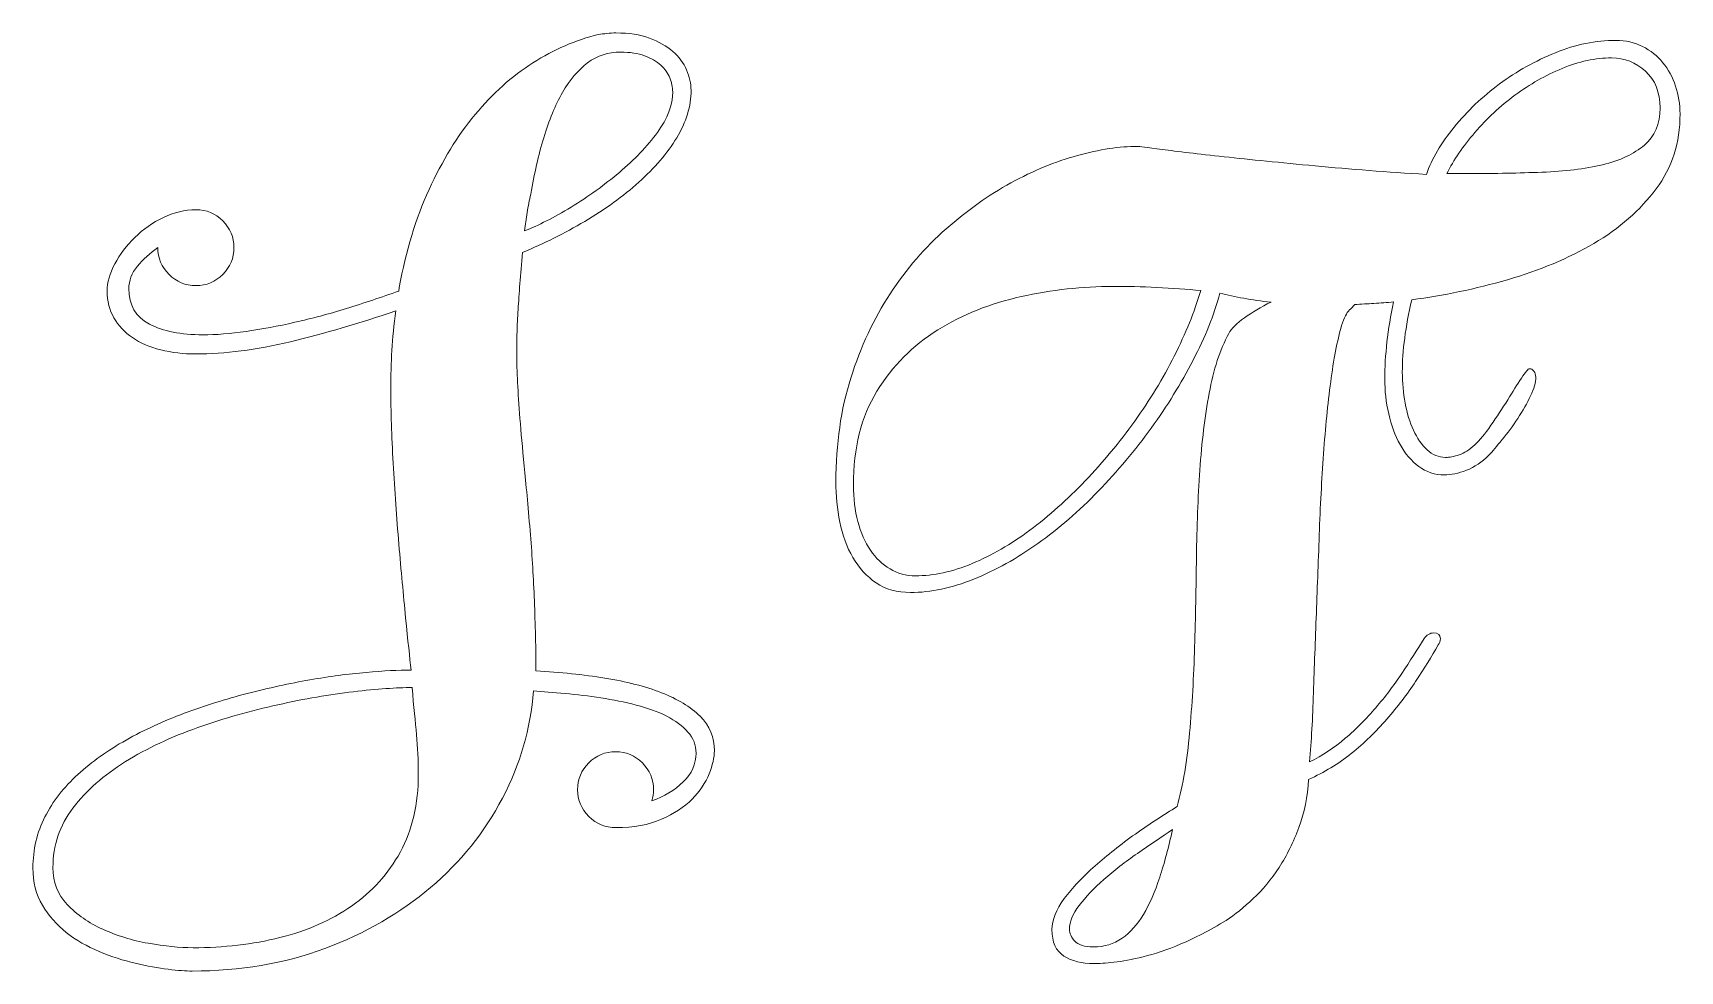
# Model space of a CAD drawing. Header units: millimetres. Extents: x -989 to 989, y -553 to 553.
# Drawn here: x 890.1 to 948.9, y 86.1 to 119.6 of the extents above; entities that cross this region are included whole.
import ezdxf

# ---------------------------------------------------------------- set-up
doc = ezdxf.new("R2010")
doc.units = ezdxf.units.MM
doc.header["$MEASUREMENT"] = 0
doc.layers.add('Camada 1', color=7, linetype='Continuous')

msp = doc.modelspace()

# ---------------------------------------------------------------- linework, layer by layer
at = {"layer": 'Camada 1', "color": 250, "lineweight": 9}
for points, knots in [([(894.5967, 111.9107), (894.3141, 111.7124), (894.0712, 111.4893), (893.8679, 111.2463), (893.8679, 111.2463), (893.6646, 110.9984), (893.5655, 110.7307), (893.5655, 110.4481), (893.5655, 110.4481), (893.5655, 109.8581), (893.8084, 109.4367), (894.2992, 109.1838), (894.2992, 109.1838), (894.7901, 108.9309), (895.4247, 108.802), (896.2031, 108.802), (896.2031, 108.802), (896.6741, 108.802), (897.1898, 108.8417), (897.7451, 108.921), (897.7451, 108.921), (898.3053, 109.0053), (898.8854, 109.1094), (899.4853, 109.2483), (899.4853, 109.2483), (900.0852, 109.3821), (900.7, 109.5457), (901.3247, 109.7391), (901.3247, 109.7391), (901.9494, 109.9325), (902.5741, 110.1407), (903.1889, 110.3638), (903.1889, 110.3638), (903.1889, 110.3638), (903.2088, 110.4927), (903.2088, 110.4927), (903.2088, 110.4927), (903.4468, 111.7917), (903.7988, 112.9568), (904.2698, 113.9831), (904.2698, 113.9831), (904.7408, 115.0095), (905.2862, 115.9019), (905.9109, 116.6555), (905.9109, 116.6555), (906.5405, 117.4091), (907.2247, 118.0289), (907.9734, 118.5048), (907.9734, 118.5048), (908.727, 118.9808), (909.5005, 119.318), (910.3086, 119.5163), (910.3086, 119.5163), (910.4078, 119.5262), (910.5069, 119.5411), (910.616, 119.551), (910.616, 119.551), (910.7201, 119.5659), (910.8292, 119.5708), (910.9383, 119.5708), (910.9383, 119.5708), (911.3994, 119.5708), (911.796, 119.5113), (912.1282, 119.3874), (912.1282, 119.3874), (912.4654, 119.2634), (912.743, 119.1048), (912.9661, 118.9114), (912.9661, 118.9114), (913.1892, 118.718), (913.3528, 118.4999), (913.457, 118.252), (913.457, 118.252), (913.5611, 118.0041), (913.6156, 117.7611), (913.6156, 117.5281), (913.6156, 117.5281), (913.6156, 116.9579), (913.447, 116.3927), (913.1049, 115.8325), (913.1049, 115.8325), (912.7678, 115.2772), (912.3117, 114.7467), (911.7514, 114.2459), (911.7514, 114.2459), (911.1911, 113.7402), (910.5466, 113.2791), (909.8227, 112.8478), (909.8227, 112.8478), (909.0989, 112.4214), (908.3601, 112.0545), (907.6065, 111.7421), (907.6065, 111.7421), (907.5669, 111.3356), (907.5371, 110.9637), (907.5123, 110.6266), (907.5123, 110.6266), (907.4875, 110.2944), (907.4627, 109.982), (907.4479, 109.6994), (907.4479, 109.6994), (907.428, 109.4119), (907.4132, 109.1491), (907.4082, 108.9012), (907.4082, 108.9012), (907.4032, 108.6533), (907.3983, 108.4104), (907.3983, 108.1724), (907.3983, 108.1724), (907.3983, 107.8253), (907.4082, 107.4683), (907.428, 107.0965), (907.428, 107.0965), (907.4479, 106.7246), (907.4726, 106.2982), (907.5123, 105.8124), (907.5123, 105.8124), (907.552, 105.3314), (907.6016, 104.7662), (907.666, 104.1217), (907.666, 104.1217), (907.7305, 103.4771), (907.7999, 102.7087), (907.8742, 101.8162), (907.8742, 101.8162), (907.909, 101.4196), (907.9387, 101.0279), (907.9585, 100.6461), (907.9585, 100.6461), (907.9833, 100.2594), (908.0032, 99.8677), (908.023, 99.4612), (908.023, 99.4612), (908.0379, 99.0596), (908.0527, 98.6431), (908.0627, 98.2068), (908.0627, 98.2068), (908.0775, 97.7754), (908.0825, 97.3094), (908.0825, 96.8136), (908.0825, 96.8136), (908.9501, 96.764), (909.7682, 96.6797), (910.5417, 96.5558), (910.5417, 96.5558), (911.3101, 96.4318), (911.9844, 96.2583), (912.5596, 96.0352), (912.5596, 96.0352), (913.1347, 95.8121), (913.5958, 95.5344), (913.9379, 95.1923), (913.9379, 95.1923), (914.28, 94.8552), (914.4486, 94.4437), (914.4486, 93.9627), (914.4486, 93.9627), (914.4486, 93.7248), (914.3841, 93.4521), (914.2602, 93.1397), (914.2602, 93.1397), (914.1362, 92.8224), (913.9329, 92.5249), (913.6553, 92.2374), (913.6553, 92.2374), (913.3727, 91.9548), (913.0107, 91.7168), (912.5596, 91.5184), (912.5596, 91.5184), (912.1133, 91.3201), (911.568, 91.221), (910.9333, 91.221), (910.9333, 91.221), (910.5615, 91.221), (910.2392, 91.3548), (909.9715, 91.6176), (909.9715, 91.6176), (909.7037, 91.8853), (909.5699, 92.2027), (909.5699, 92.5745), (909.5699, 92.5745), (909.5699, 92.9464), (909.7037, 93.2637), (909.9665, 93.5314), (909.9665, 93.5314), (910.2343, 93.7942), (910.5516, 93.928), (910.9234, 93.928), (910.9234, 93.928), (911.2953, 93.928), (911.6126, 93.7942), (911.8803, 93.5314), (911.8803, 93.5314), (912.1431, 93.2637), (912.277, 92.9464), (912.277, 92.5745), (912.277, 92.5745), (912.277, 92.4406), (912.2571, 92.3068), (912.2224, 92.1828), (912.2224, 92.1828), (912.6587, 92.3316), (913.0306, 92.5547), (913.333, 92.8522), (913.333, 92.8522), (913.6404, 93.1447), (913.7941, 93.4917), (913.7941, 93.8834), (913.7941, 93.8834), (913.7941, 94.166), (913.6999, 94.4189), (913.5065, 94.6321), (913.5065, 94.6321), (913.3132, 94.8453), (913.0603, 95.0337), (912.748, 95.1973), (912.748, 95.1973), (912.4306, 95.3559), (912.0687, 95.4848), (911.6622, 95.5939), (911.6622, 95.5939), (911.2556, 95.698), (910.8342, 95.7823), (910.4028, 95.8517), (910.4028, 95.8517), (909.9715, 95.9162), (909.5451, 95.9707), (909.1237, 96.0054), (909.1237, 96.0054), (908.7022, 96.0451), (908.3254, 96.0749), (907.9932, 96.0996), (907.9932, 96.0996), (907.8941, 94.761), (907.5272, 93.4868), (906.8876, 92.2721), (906.8876, 92.2721), (906.248, 91.0574), (905.3952, 89.9963), (904.3243, 89.0841), (904.3243, 89.0841), (903.2583, 88.1768), (902.004, 87.4529), (900.5562, 86.9125), (900.5562, 86.9125), (899.1135, 86.372), (897.5319, 86.1043), (895.8213, 86.1043), (895.8213, 86.1043), (895.6082, 86.1043), (895.3255, 86.1241), (894.9636, 86.1688), (894.9636, 86.1688), (894.6066, 86.2134), (894.215, 86.2828), (893.7935, 86.382), (893.7935, 86.382), (893.3721, 86.4811), (892.9408, 86.6199), (892.5094, 86.8034), (892.5094, 86.8034), (892.0731, 86.9819), (891.6814, 87.205), (891.3344, 87.4777), (891.3344, 87.4777), (890.9873, 87.7504), (890.7047, 88.0776), (890.4816, 88.4544), (890.4816, 88.4544), (890.2585, 88.8312), (890.1444, 89.2774), (890.1444, 89.7831), (890.1444, 89.7831), (890.1444, 90.4376), (890.2882, 91.0474), (890.5708, 91.6027), (890.5708, 91.6027), (890.8584, 92.163), (891.2501, 92.6687), (891.7459, 93.1199), (891.7459, 93.1199), (892.2417, 93.5711), (892.8118, 93.9776), (893.4663, 94.3445), (893.4663, 94.3445), (894.1158, 94.7114), (894.8099, 95.0287), (895.5387, 95.3014), (895.5387, 95.3014), (896.2725, 95.5741), (897.0212, 95.8071), (897.7897, 96.0054), (897.7897, 96.0054), (898.5582, 96.2038), (899.3019, 96.3674), (900.0158, 96.4913), (900.0158, 96.4913), (900.7248, 96.6153), (901.3941, 96.7045), (902.0238, 96.7591), (902.0238, 96.7591), (902.6485, 96.8136), (903.184, 96.8433), (903.6302, 96.8433), (903.6302, 96.8433), (903.5806, 97.2796), (903.5162, 97.8994), (903.4368, 98.7075), (903.4368, 98.7075), (903.3575, 99.5157), (903.2732, 100.3883), (903.1939, 101.3353), (903.1939, 101.3353), (903.1146, 102.2773), (903.0452, 103.2392), (902.9906, 104.2208), (902.9906, 104.2208), (902.9361, 105.2025), (902.9063, 106.0851), (902.9063, 106.8684), (902.9063, 106.8684), (902.9063, 107.3394), (902.9212, 107.8005), (902.946, 108.2467), (902.946, 108.2467), (902.9708, 108.693), (903.0204, 109.164), (903.0848, 109.6598), (903.0848, 109.6598), (901.7957, 109.2135), (900.5414, 108.8467), (899.3267, 108.5541), (899.3267, 108.5541), (898.107, 108.2616), (896.9865, 108.1178), (895.9552, 108.1178), (895.9552, 108.1178), (895.509, 108.1178), (895.0925, 108.1674), (894.7008, 108.2666), (894.7008, 108.2666), (894.3092, 108.3657), (893.972, 108.5095), (893.6944, 108.7029), (893.6944, 108.7029), (893.4167, 108.8913), (893.1936, 109.1293), (893.035, 109.4069), (893.035, 109.4069), (892.8713, 109.6846), (892.792, 110.0019), (892.792, 110.3588), (892.792, 110.3588), (892.792, 110.6662), (892.8813, 110.9885), (893.0597, 111.3306), (893.0597, 111.3306), (893.2432, 111.6678), (893.4812, 111.9851), (893.7787, 112.2726), (893.7787, 112.2726), (894.0761, 112.5652), (894.4133, 112.8031), (894.795, 112.9866), (894.795, 112.9866), (895.1719, 113.17), (895.5586, 113.2642), (895.9552, 113.2642), (895.9552, 113.2642), (896.3271, 113.2642), (896.6493, 113.1304), (896.9121, 112.8676), (896.9121, 112.8676), (897.1798, 112.5999), (897.3137, 112.2826), (897.3137, 111.9107), (897.3137, 111.9107), (897.3137, 111.5389), (897.1798, 111.2215), (896.9121, 110.9538), (896.9121, 110.9538), (896.6493, 110.691), (896.3271, 110.5572), (895.9552, 110.5572), (895.9552, 110.5572), (895.5834, 110.5572), (895.2611, 110.691), (894.9983, 110.9538), (894.9983, 110.9538), (894.7306, 111.2215), (894.5967, 111.5389), (894.5967, 111.9107)], [0, 0, 0, 0, 0.010101, 0.010101, 0.010101, 0.010101, 0.020202, 0.020202, 0.020202, 0.020202, 0.030303, 0.030303, 0.030303, 0.030303, 0.040404, 0.040404, 0.040404, 0.040404, 0.0505051, 0.0505051, 0.0505051, 0.0505051, 0.0606061, 0.0606061, 0.0606061, 0.0606061, 0.0707071, 0.0707071, 0.0707071, 0.0707071, 0.0808081, 0.0808081, 0.0808081, 0.0808081, 0.0909091, 0.0909091, 0.0909091, 0.0909091, 0.1010101, 0.1010101, 0.1010101, 0.1010101, 0.1111111, 0.1111111, 0.1111111, 0.1111111, 0.1212121, 0.1212121, 0.1212121, 0.1212121, 0.1313131, 0.1313131, 0.1313131, 0.1313131, 0.1414141, 0.1414141, 0.1414141, 0.1414141, 0.1515152, 0.1515152, 0.1515152, 0.1515152, 0.1616162, 0.1616162, 0.1616162, 0.1616162, 0.1717172, 0.1717172, 0.1717172, 0.1717172, 0.1818182, 0.1818182, 0.1818182, 0.1818182, 0.1919192, 0.1919192, 0.1919192, 0.1919192, 0.2020202, 0.2020202, 0.2020202, 0.2020202, 0.2121212, 0.2121212, 0.2121212, 0.2121212, 0.2222222, 0.2222222, 0.2222222, 0.2222222, 0.2323232, 0.2323232, 0.2323232, 0.2323232, 0.2424242, 0.2424242, 0.2424242, 0.2424242, 0.2525253, 0.2525253, 0.2525253, 0.2525253, 0.2626263, 0.2626263, 0.2626263, 0.2626263, 0.2727273, 0.2727273, 0.2727273, 0.2727273, 0.2828283, 0.2828283, 0.2828283, 0.2828283, 0.2929293, 0.2929293, 0.2929293, 0.2929293, 0.3030303, 0.3030303, 0.3030303, 0.3030303, 0.3131313, 0.3131313, 0.3131313, 0.3131313, 0.3232323, 0.3232323, 0.3232323, 0.3232323, 0.3333333, 0.3333333, 0.3333333, 0.3333333, 0.3434343, 0.3434343, 0.3434343, 0.3434343, 0.3535354, 0.3535354, 0.3535354, 0.3535354, 0.3636364, 0.3636364, 0.3636364, 0.3636364, 0.3737374, 0.3737374, 0.3737374, 0.3737374, 0.3838384, 0.3838384, 0.3838384, 0.3838384, 0.3939394, 0.3939394, 0.3939394, 0.3939394, 0.4040404, 0.4040404, 0.4040404, 0.4040404, 0.4141414, 0.4141414, 0.4141414, 0.4141414, 0.4242424, 0.4242424, 0.4242424, 0.4242424, 0.4343434, 0.4343434, 0.4343434, 0.4343434, 0.4444444, 0.4444444, 0.4444444, 0.4444444, 0.4545455, 0.4545455, 0.4545455, 0.4545455, 0.4646465, 0.4646465, 0.4646465, 0.4646465, 0.4747475, 0.4747475, 0.4747475, 0.4747475, 0.4848485, 0.4848485, 0.4848485, 0.4848485, 0.4949495, 0.4949495, 0.4949495, 0.4949495, 0.5050505, 0.5050505, 0.5050505, 0.5050505, 0.5151515, 0.5151515, 0.5151515, 0.5151515, 0.5252525, 0.5252525, 0.5252525, 0.5252525, 0.5353535, 0.5353535, 0.5353535, 0.5353535, 0.5454545, 0.5454545, 0.5454545, 0.5454545, 0.5555556, 0.5555556, 0.5555556, 0.5555556, 0.5656566, 0.5656566, 0.5656566, 0.5656566, 0.5757576, 0.5757576, 0.5757576, 0.5757576, 0.5858586, 0.5858586, 0.5858586, 0.5858586, 0.5959596, 0.5959596, 0.5959596, 0.5959596, 0.6060606, 0.6060606, 0.6060606, 0.6060606, 0.6161616, 0.6161616, 0.6161616, 0.6161616, 0.6262626, 0.6262626, 0.6262626, 0.6262626, 0.6363636, 0.6363636, 0.6363636, 0.6363636, 0.6464646, 0.6464646, 0.6464646, 0.6464646, 0.6565657, 0.6565657, 0.6565657, 0.6565657, 0.6666667, 0.6666667, 0.6666667, 0.6666667, 0.6767677, 0.6767677, 0.6767677, 0.6767677, 0.6868687, 0.6868687, 0.6868687, 0.6868687, 0.6969697, 0.6969697, 0.6969697, 0.6969697, 0.7070707, 0.7070707, 0.7070707, 0.7070707, 0.7171717, 0.7171717, 0.7171717, 0.7171717, 0.7272727, 0.7272727, 0.7272727, 0.7272727, 0.7373737, 0.7373737, 0.7373737, 0.7373737, 0.7474747, 0.7474747, 0.7474747, 0.7474747, 0.7575758, 0.7575758, 0.7575758, 0.7575758, 0.7676768, 0.7676768, 0.7676768, 0.7676768, 0.7777778, 0.7777778, 0.7777778, 0.7777778, 0.7878788, 0.7878788, 0.7878788, 0.7878788, 0.7979798, 0.7979798, 0.7979798, 0.7979798, 0.8080808, 0.8080808, 0.8080808, 0.8080808, 0.8181818, 0.8181818, 0.8181818, 0.8181818, 0.8282828, 0.8282828, 0.8282828, 0.8282828, 0.8383838, 0.8383838, 0.8383838, 0.8383838, 0.8484848, 0.8484848, 0.8484848, 0.8484848, 0.8585859, 0.8585859, 0.8585859, 0.8585859, 0.8686869, 0.8686869, 0.8686869, 0.8686869, 0.8787879, 0.8787879, 0.8787879, 0.8787879, 0.8888889, 0.8888889, 0.8888889, 0.8888889, 0.8989899, 0.8989899, 0.8989899, 0.8989899, 0.9090909, 0.9090909, 0.9090909, 0.9090909, 0.9191919, 0.9191919, 0.9191919, 0.9191919, 0.9292929, 0.9292929, 0.9292929, 0.9292929, 0.9393939, 0.9393939, 0.9393939, 0.9393939, 0.9494949, 0.9494949, 0.9494949, 0.9494949, 0.959596, 0.959596, 0.959596, 0.959596, 0.969697, 0.969697, 0.969697, 0.969697, 0.979798, 0.979798, 0.979798, 0.979798, 1, 1, 1, 1]), ([(936.8445, 109.2333), (936.6858, 108.7028), (936.552, 108.0484), (936.4479, 107.27), (936.4479, 107.27), (936.3388, 106.4965), (936.2545, 105.6487), (936.1851, 104.7315), (936.1851, 104.7315), (936.1157, 103.8142), (936.0661, 102.8573), (936.0264, 101.8509), (936.0264, 101.8509), (935.9917, 100.8444), (935.9521, 99.8528), (935.9174, 98.8761), (935.9174, 98.8761), (935.8777, 97.8944), (935.843, 96.9474), (935.8132, 96.0351), (935.8132, 96.0351), (935.7835, 95.1229), (935.7389, 94.3048), (935.6744, 93.571), (935.6744, 93.571), (936.1355, 93.7941), (936.5569, 94.0718), (936.9486, 94.4089), (936.9486, 94.4089), (937.3403, 94.746), (937.7022, 95.108), (938.0344, 95.4997), (938.0344, 95.4997), (938.3716, 95.8864), (938.679, 96.2979), (938.9665, 96.7243), (938.9665, 96.7243), (939.2491, 97.1556), (939.5169, 97.5671), (939.7648, 97.9638), (939.7648, 97.9638), (939.854, 98.0977), (939.9631, 98.1671), (940.1019, 98.1671), (940.1019, 98.1671), (940.2606, 98.1671), (940.3399, 98.0977), (940.3399, 97.9638), (940.3399, 97.9638), (940.3399, 97.8745), (940.3151, 97.8002), (940.2655, 97.7407), (940.2655, 97.7407), (940.0325, 97.3292), (939.7598, 96.8978), (939.4574, 96.4367), (939.4574, 96.4367), (939.1549, 95.9806), (938.8128, 95.5294), (938.4261, 95.0881), (938.4261, 95.0881), (938.0443, 94.6469), (937.6229, 94.2403), (937.1618, 93.8685), (937.1618, 93.8685), (936.7057, 93.4966), (936.195, 93.1892), (935.6397, 92.9413), (935.6397, 92.9413), (935.6, 92.3216), (935.486, 91.7465), (935.2926, 91.2259), (935.2926, 91.2259), (935.0993, 90.7053), (934.8663, 90.2343), (934.5886, 89.8029), (934.5886, 89.8029), (934.306, 89.3765), (933.9986, 89.0047), (933.6664, 88.6874), (933.6664, 88.6874), (933.3293, 88.3701), (933.007, 88.1172), (932.6996, 87.9139), (932.6996, 87.9139), (932.1146, 87.5569), (931.5791, 87.2743), (931.0833, 87.0711), (931.0833, 87.0711), (930.5875, 86.8628), (930.1413, 86.7141), (929.7397, 86.6149), (929.7397, 86.6149), (929.343, 86.5158), (928.996, 86.4513), (928.6985, 86.4166), (928.6985, 86.4166), (928.401, 86.3869), (928.163, 86.372), (927.9746, 86.372), (927.9746, 86.372), (927.5532, 86.372), (927.2012, 86.4612), (926.9136, 86.6397), (926.9136, 86.6397), (926.631, 86.8232), (926.4872, 87.1355), (926.4872, 87.5817), (926.4872, 87.5817), (926.4872, 87.9288), (926.631, 88.2957), (926.9235, 88.6874), (926.9235, 88.6874), (927.2161, 89.0791), (927.583, 89.4658), (928.0242, 89.8575), (928.0242, 89.8575), (928.4605, 90.2491), (928.9414, 90.6259), (929.462, 90.9928), (929.462, 90.9928), (929.9826, 91.3597), (930.4784, 91.682), (930.9494, 91.9696), (930.9494, 91.9696), (931.1626, 92.748), (931.3114, 93.6305), (931.3957, 94.6072), (931.3957, 94.6072), (931.4849, 95.5889), (931.5444, 96.6053), (931.5741, 97.6663), (931.5741, 97.6663), (931.6039, 98.7273), (931.6287, 99.7982), (931.6386, 100.8741), (931.6386, 100.8741), (931.6535, 101.955), (931.6931, 102.9862), (931.7626, 103.9778), (931.7626, 103.9778), (931.827, 104.9694), (931.941, 105.8867), (932.0947, 106.7196), (932.0947, 106.7196), (932.2484, 107.5575), (932.4815, 108.2665), (932.7938, 108.8516), (932.7938, 108.8516), (932.893, 109.0251), (933.0764, 109.2085), (933.3491, 109.4069), (933.3491, 109.4069), (933.6218, 109.6052), (933.9391, 109.7936), (934.301, 109.9671), (934.301, 109.9671), (933.954, 110.0018), (933.6268, 110.0514), (933.3243, 110.1059), (933.3243, 110.1059), (933.0219, 110.1605), (932.7393, 110.22), (932.4765, 110.2844), (932.4765, 110.2844), (932.2683, 109.5159), (931.951, 108.7177), (931.5196, 107.8947), (931.5196, 107.8947), (931.0932, 107.0667), (930.5974, 106.2635), (930.0273, 105.4752), (930.0273, 105.4752), (929.4571, 104.6868), (928.8274, 103.9382), (928.1383, 103.2242), (928.1383, 103.2242), (927.454, 102.5152), (926.7351, 101.8905), (925.9815, 101.36), (925.9815, 101.36), (925.2329, 100.8246), (924.4743, 100.3982), (923.6959, 100.0858), (923.6959, 100.0858), (922.9224, 99.7685), (922.1688, 99.6098), (921.44, 99.6098), (921.44, 99.6098), (920.9591, 99.6098), (920.5476, 99.7239), (920.2154, 99.9519), (920.2154, 99.9519), (919.8782, 100.185), (919.6055, 100.4825), (919.3874, 100.8593), (919.3874, 100.8593), (919.1692, 101.2311), (919.0155, 101.6525), (918.9213, 102.1235), (918.9213, 102.1235), (918.8271, 102.5946), (918.7825, 103.0705), (918.7825, 103.5564), (918.7825, 103.5564), (918.7825, 104.9099), (918.961, 106.1445), (919.313, 107.26), (919.313, 107.26), (919.665, 108.3756), (920.1311, 109.3771), (920.7161, 110.2646), (920.7161, 110.2646), (921.2962, 111.1521), (921.9655, 111.9255), (922.7142, 112.5849), (922.7142, 112.5849), (923.4629, 113.2394), (924.2313, 113.7897), (925.0246, 114.2211), (925.0246, 114.2211), (925.8179, 114.6574), (926.6112, 114.9796), (927.3946, 115.1978), (927.3946, 115.1978), (928.1829, 115.4159), (928.8968, 115.525), (929.5414, 115.525), (929.5414, 115.525), (929.581, 115.525), (929.8686, 115.4903), (930.414, 115.4159), (930.414, 115.4159), (930.9594, 115.3416), (931.6981, 115.2523), (932.6252, 115.1532), (932.6252, 115.1532), (933.5573, 115.054), (934.6382, 114.9449), (935.8777, 114.8259), (935.8777, 114.8259), (937.1172, 114.7119), (938.436, 114.6078), (939.8391, 114.5235), (939.8391, 114.5235), (940.0375, 115.0788), (940.3647, 115.644), (940.8307, 116.2142), (940.8307, 116.2142), (941.2968, 116.7844), (941.8372, 117.295), (942.447, 117.7512), (942.447, 117.7512), (943.0618, 118.2023), (943.7262, 118.5742), (944.4451, 118.8667), (944.4451, 118.8667), (945.164, 119.1592), (945.8829, 119.303), (946.6018, 119.303), (946.6018, 119.303), (946.9489, 119.303), (947.2662, 119.2336), (947.5488, 119.0898), (947.5488, 119.0898), (947.8364, 118.946), (948.0744, 118.7527), (948.2727, 118.5097), (948.2727, 118.5097), (948.471, 118.2718), (948.6247, 117.9891), (948.7288, 117.6718), (948.7288, 117.6718), (948.8329, 117.3595), (948.8875, 117.0273), (948.8875, 116.6802), (948.8875, 116.6802), (948.8875, 115.6589), (948.6049, 114.7714), (948.0347, 114.0079), (948.0347, 114.0079), (947.4645, 113.2443), (946.7208, 112.5948), (945.8135, 112.0594), (945.8135, 112.0594), (944.9013, 111.5289), (943.8749, 111.0975), (942.7346, 110.7653), (942.7346, 110.7653), (941.5943, 110.4381), (940.4539, 110.2001), (939.3185, 110.0514), (939.3185, 110.0514), (939.0954, 109.0945), (938.9814, 108.2318), (938.9814, 107.4633), (938.9814, 107.4633), (938.9814, 107.0915), (939.0161, 106.7246), (939.0855, 106.3676), (939.0855, 106.3676), (939.15, 106.0057), (939.2491, 105.6834), (939.383, 105.3958), (939.383, 105.3958), (939.5119, 105.1132), (939.6706, 104.8802), (939.8639, 104.6968), (939.8639, 104.6968), (940.0573, 104.5183), (940.2754, 104.429), (940.5233, 104.429), (940.5233, 104.429), (940.6622, 104.429), (940.8208, 104.4588), (941.0092, 104.5232), (941.0092, 104.5232), (941.1927, 104.5827), (941.3811, 104.7017), (941.5645, 104.8752), (941.5645, 104.8752), (941.738, 105.0389), (941.9314, 105.2669), (942.1446, 105.5743), (942.1446, 105.5743), (942.3528, 105.8768), (942.5512, 106.1792), (942.7396, 106.4767), (942.7396, 106.4767), (942.923, 106.7742), (943.0866, 107.032), (943.2304, 107.2551), (943.2304, 107.2551), (943.3742, 107.4782), (943.4684, 107.5922), (943.518, 107.5922), (943.518, 107.5922), (943.5824, 107.5922), (943.632, 107.5625), (943.6766, 107.5079), (943.6766, 107.5079), (943.7212, 107.4484), (943.7411, 107.379), (943.7411, 107.2947), (943.7411, 107.2947), (943.7411, 107.1063), (943.6816, 106.8832), (943.5576, 106.6254), (943.5576, 106.6254), (943.4337, 106.3626), (943.28, 106.0949), (943.1015, 105.8222), (943.1015, 105.8222), (942.923, 105.5495), (942.7346, 105.2967), (942.5412, 105.0636), (942.5412, 105.0636), (942.3528, 104.8257), (942.1942, 104.6422), (942.0702, 104.5034), (942.0702, 104.5034), (941.8223, 104.2604), (941.5546, 104.082), (941.272, 103.9679), (941.272, 103.9679), (940.9894, 103.8588), (940.7217, 103.8043), (940.4738, 103.8043), (940.4738, 103.8043), (940.1416, 103.8043), (939.8391, 103.9035), (939.5714, 104.1018), (939.5714, 104.1018), (939.3086, 104.3001), (939.0855, 104.5629), (938.9021, 104.8852), (938.9021, 104.8852), (938.7236, 105.2074), (938.5897, 105.5694), (938.4955, 105.9809), (938.4955, 105.9809), (938.4013, 106.3874), (938.3567, 106.8039), (938.3567, 107.2253), (938.3567, 107.2253), (938.3567, 108.0682), (938.4608, 108.9854), (938.669, 109.977), (938.669, 109.977), (938.436, 109.9522), (938.203, 109.9324), (937.97, 109.9225), (937.97, 109.9225), (937.7419, 109.9076), (937.5138, 109.8977), (937.2907, 109.8828), (937.2907, 109.8828), (937.2907, 109.8828), (937.142, 109.7341), (937.142, 109.7341), (937.142, 109.7341), (937.0825, 109.6746), (937.0279, 109.6101), (936.9883, 109.5407), (936.9883, 109.5407), (936.9437, 109.4713), (936.8941, 109.3721), (936.8445, 109.2333)], [0, 0, 0, 0, 0.0097087, 0.0097087, 0.0097087, 0.0097087, 0.0194175, 0.0194175, 0.0194175, 0.0194175, 0.0291262, 0.0291262, 0.0291262, 0.0291262, 0.038835, 0.038835, 0.038835, 0.038835, 0.0485437, 0.0485437, 0.0485437, 0.0485437, 0.0582524, 0.0582524, 0.0582524, 0.0582524, 0.0679612, 0.0679612, 0.0679612, 0.0679612, 0.0776699, 0.0776699, 0.0776699, 0.0776699, 0.0873786, 0.0873786, 0.0873786, 0.0873786, 0.0970874, 0.0970874, 0.0970874, 0.0970874, 0.1067961, 0.1067961, 0.1067961, 0.1067961, 0.1165049, 0.1165049, 0.1165049, 0.1165049, 0.1262136, 0.1262136, 0.1262136, 0.1262136, 0.1359223, 0.1359223, 0.1359223, 0.1359223, 0.1456311, 0.1456311, 0.1456311, 0.1456311, 0.1553398, 0.1553398, 0.1553398, 0.1553398, 0.1650485, 0.1650485, 0.1650485, 0.1650485, 0.1747573, 0.1747573, 0.1747573, 0.1747573, 0.184466, 0.184466, 0.184466, 0.184466, 0.1941748, 0.1941748, 0.1941748, 0.1941748, 0.2038835, 0.2038835, 0.2038835, 0.2038835, 0.2135922, 0.2135922, 0.2135922, 0.2135922, 0.223301, 0.223301, 0.223301, 0.223301, 0.2330097, 0.2330097, 0.2330097, 0.2330097, 0.2427184, 0.2427184, 0.2427184, 0.2427184, 0.2524272, 0.2524272, 0.2524272, 0.2524272, 0.2621359, 0.2621359, 0.2621359, 0.2621359, 0.2718447, 0.2718447, 0.2718447, 0.2718447, 0.2815534, 0.2815534, 0.2815534, 0.2815534, 0.2912621, 0.2912621, 0.2912621, 0.2912621, 0.3009709, 0.3009709, 0.3009709, 0.3009709, 0.3106796, 0.3106796, 0.3106796, 0.3106796, 0.3203883, 0.3203883, 0.3203883, 0.3203883, 0.3300971, 0.3300971, 0.3300971, 0.3300971, 0.3398058, 0.3398058, 0.3398058, 0.3398058, 0.3495146, 0.3495146, 0.3495146, 0.3495146, 0.3592233, 0.3592233, 0.3592233, 0.3592233, 0.368932, 0.368932, 0.368932, 0.368932, 0.3786408, 0.3786408, 0.3786408, 0.3786408, 0.3883495, 0.3883495, 0.3883495, 0.3883495, 0.3980583, 0.3980583, 0.3980583, 0.3980583, 0.407767, 0.407767, 0.407767, 0.407767, 0.4174757, 0.4174757, 0.4174757, 0.4174757, 0.4271845, 0.4271845, 0.4271845, 0.4271845, 0.4368932, 0.4368932, 0.4368932, 0.4368932, 0.4466019, 0.4466019, 0.4466019, 0.4466019, 0.4563107, 0.4563107, 0.4563107, 0.4563107, 0.4660194, 0.4660194, 0.4660194, 0.4660194, 0.4757282, 0.4757282, 0.4757282, 0.4757282, 0.4854369, 0.4854369, 0.4854369, 0.4854369, 0.4951456, 0.4951456, 0.4951456, 0.4951456, 0.5048544, 0.5048544, 0.5048544, 0.5048544, 0.5145631, 0.5145631, 0.5145631, 0.5145631, 0.5242718, 0.5242718, 0.5242718, 0.5242718, 0.5339806, 0.5339806, 0.5339806, 0.5339806, 0.5436893, 0.5436893, 0.5436893, 0.5436893, 0.5533981, 0.5533981, 0.5533981, 0.5533981, 0.5631068, 0.5631068, 0.5631068, 0.5631068, 0.5728155, 0.5728155, 0.5728155, 0.5728155, 0.5825243, 0.5825243, 0.5825243, 0.5825243, 0.592233, 0.592233, 0.592233, 0.592233, 0.6019417, 0.6019417, 0.6019417, 0.6019417, 0.6116505, 0.6116505, 0.6116505, 0.6116505, 0.6213592, 0.6213592, 0.6213592, 0.6213592, 0.631068, 0.631068, 0.631068, 0.631068, 0.6407767, 0.6407767, 0.6407767, 0.6407767, 0.6504854, 0.6504854, 0.6504854, 0.6504854, 0.6601942, 0.6601942, 0.6601942, 0.6601942, 0.6699029, 0.6699029, 0.6699029, 0.6699029, 0.6796117, 0.6796117, 0.6796117, 0.6796117, 0.6893204, 0.6893204, 0.6893204, 0.6893204, 0.6990291, 0.6990291, 0.6990291, 0.6990291, 0.7087379, 0.7087379, 0.7087379, 0.7087379, 0.7184466, 0.7184466, 0.7184466, 0.7184466, 0.7281553, 0.7281553, 0.7281553, 0.7281553, 0.7378641, 0.7378641, 0.7378641, 0.7378641, 0.7475728, 0.7475728, 0.7475728, 0.7475728, 0.7572816, 0.7572816, 0.7572816, 0.7572816, 0.7669903, 0.7669903, 0.7669903, 0.7669903, 0.776699, 0.776699, 0.776699, 0.776699, 0.7864078, 0.7864078, 0.7864078, 0.7864078, 0.7961165, 0.7961165, 0.7961165, 0.7961165, 0.8058252, 0.8058252, 0.8058252, 0.8058252, 0.815534, 0.815534, 0.815534, 0.815534, 0.8252427, 0.8252427, 0.8252427, 0.8252427, 0.8349515, 0.8349515, 0.8349515, 0.8349515, 0.8446602, 0.8446602, 0.8446602, 0.8446602, 0.8543689, 0.8543689, 0.8543689, 0.8543689, 0.8640777, 0.8640777, 0.8640777, 0.8640777, 0.8737864, 0.8737864, 0.8737864, 0.8737864, 0.8834951, 0.8834951, 0.8834951, 0.8834951, 0.8932039, 0.8932039, 0.8932039, 0.8932039, 0.9029126, 0.9029126, 0.9029126, 0.9029126, 0.9126214, 0.9126214, 0.9126214, 0.9126214, 0.9223301, 0.9223301, 0.9223301, 0.9223301, 0.9320388, 0.9320388, 0.9320388, 0.9320388, 0.9417476, 0.9417476, 0.9417476, 0.9417476, 0.9514563, 0.9514563, 0.9514563, 0.9514563, 0.961165, 0.961165, 0.961165, 0.961165, 0.9708738, 0.9708738, 0.9708738, 0.9708738, 0.9805825, 0.9805825, 0.9805825, 0.9805825, 1, 1, 1, 1]), ([(907.899, 113.8245), (907.8495, 113.6014), (907.8048, 113.3832), (907.7701, 113.1651), (907.7701, 113.1651), (907.7305, 112.9469), (907.7007, 112.7288), (907.6759, 112.5057), (907.6759, 112.5057), (908.1717, 112.704), (908.7221, 112.9866), (909.3369, 113.3584), (909.3369, 113.3584), (909.9467, 113.7303), (910.5218, 114.1468), (911.0622, 114.5979), (911.0622, 114.5979), (911.5977, 115.0491), (912.0489, 115.5251), (912.4158, 116.0209), (912.4158, 116.0209), (912.7777, 116.5167), (912.9612, 117.0026), (912.9612, 117.4736), (912.9612, 117.4736), (912.9612, 117.6322), (912.9264, 117.7958), (912.857, 117.9644), (912.857, 117.9644), (912.7926, 118.133), (912.6835, 118.2867), (912.5348, 118.4206), (912.5348, 118.4206), (912.386, 118.5594), (912.1927, 118.6685), (911.9596, 118.7577), (911.9596, 118.7577), (911.7266, 118.842), (911.439, 118.8866), (911.1069, 118.8866), (911.1069, 118.8866), (910.6606, 118.8866), (910.269, 118.7577), (909.9269, 118.5048), (909.9269, 118.5048), (909.5897, 118.252), (909.2873, 117.895), (909.0295, 117.4438), (909.0295, 117.4438), (908.7716, 116.9927), (908.5485, 116.4572), (908.3601, 115.8325), (908.3601, 115.8325), (908.1767, 115.2127), (908.023, 114.5434), (907.899, 113.8245)], [0, 0, 0, 0, 0.0666667, 0.0666667, 0.0666667, 0.0666667, 0.1333333, 0.1333333, 0.1333333, 0.1333333, 0.2, 0.2, 0.2, 0.2, 0.2666667, 0.2666667, 0.2666667, 0.2666667, 0.3333333, 0.3333333, 0.3333333, 0.3333333, 0.4, 0.4, 0.4, 0.4, 0.4666667, 0.4666667, 0.4666667, 0.4666667, 0.5333333, 0.5333333, 0.5333333, 0.5333333, 0.6, 0.6, 0.6, 0.6, 0.6666667, 0.6666667, 0.6666667, 0.6666667, 0.7333333, 0.7333333, 0.7333333, 0.7333333, 0.8, 0.8, 0.8, 0.8, 0.8666667, 0.8666667, 0.8666667, 0.8666667, 1, 1, 1, 1]), ([(941.4009, 114.5533), (942.2933, 114.5533), (943.1461, 114.5731), (943.9592, 114.6028), (943.9592, 114.6028), (944.7773, 114.6326), (945.4962, 114.7218), (946.1209, 114.8706), (946.1209, 114.8706), (946.7456, 115.0193), (947.2464, 115.2523), (947.6182, 115.5696), (947.6182, 115.5696), (947.9901, 115.882), (948.1735, 116.3282), (948.1735, 116.8934), (948.1735, 116.8934), (948.1735, 117.4537), (948, 117.89), (947.6529, 118.2023), (947.6529, 118.2023), (947.3059, 118.5197), (946.9043, 118.6783), (946.4481, 118.6783), (946.4481, 118.6783), (945.8681, 118.6783), (945.2781, 118.5544), (944.6831, 118.3065), (944.6831, 118.3065), (944.0931, 118.0586), (943.5279, 117.7412), (942.9974, 117.3496), (942.9974, 117.3496), (942.4669, 116.9628), (941.9909, 116.5166), (941.5695, 116.0208), (941.5695, 116.0208), (941.148, 115.525), (940.8109, 115.0391), (940.568, 114.5533), (940.568, 114.5533), (940.568, 114.5533), (941.4009, 114.5533), (941.4009, 114.5533)], [0, 0, 0, 0, 0.0833333, 0.0833333, 0.0833333, 0.0833333, 0.1666667, 0.1666667, 0.1666667, 0.1666667, 0.25, 0.25, 0.25, 0.25, 0.3333333, 0.3333333, 0.3333333, 0.3333333, 0.4166667, 0.4166667, 0.4166667, 0.4166667, 0.5, 0.5, 0.5, 0.5, 0.5833333, 0.5833333, 0.5833333, 0.5833333, 0.6666667, 0.6666667, 0.6666667, 0.6666667, 0.75, 0.75, 0.75, 0.75, 0.8333333, 0.8333333, 0.8333333, 0.8333333, 1, 1, 1, 1]), ([(919.4072, 103.4424), (919.4072, 102.9714), (919.4618, 102.5351), (919.5659, 102.1384), (919.5659, 102.1384), (919.67, 101.7418), (919.8187, 101.3997), (920.0121, 101.1171), (920.0121, 101.1171), (920.2055, 100.8295), (920.4385, 100.6064), (920.7112, 100.4477), (920.7112, 100.4477), (920.9839, 100.2841), (921.2863, 100.2048), (921.6185, 100.2048), (921.6185, 100.2048), (922.263, 100.2048), (922.9373, 100.3486), (923.6364, 100.6411), (923.6364, 100.6411), (924.3355, 100.9336), (925.0246, 101.3303), (925.6989, 101.831), (925.6989, 101.831), (926.3782, 102.3367), (927.0326, 102.9218), (927.6722, 103.5911), (927.6722, 103.5911), (928.3118, 104.2604), (928.8968, 104.9694), (929.4372, 105.7181), (929.4372, 105.7181), (929.9777, 106.4717), (930.4487, 107.2452), (930.8503, 108.0434), (930.8503, 108.0434), (931.2519, 108.8466), (931.5692, 109.62), (931.7923, 110.3786), (931.7923, 110.3786), (931.2965, 110.4282), (930.7759, 110.4679), (930.2305, 110.4927), (930.2305, 110.4927), (929.6851, 110.5174), (929.1646, 110.5274), (928.6688, 110.5274), (928.6688, 110.5274), (927.578, 110.5274), (926.4823, 110.4084), (925.3866, 110.1654), (925.3866, 110.1654), (924.2859, 109.9225), (923.2943, 109.5258), (922.4118, 108.9755), (922.4118, 108.9755), (921.5243, 108.4202), (920.8004, 107.6963), (920.2451, 106.789), (920.2451, 106.789), (919.6849, 105.8817), (919.4072, 104.7662), (919.4072, 103.4424)], [0, 0, 0, 0, 0.0588235, 0.0588235, 0.0588235, 0.0588235, 0.1176471, 0.1176471, 0.1176471, 0.1176471, 0.1764706, 0.1764706, 0.1764706, 0.1764706, 0.2352941, 0.2352941, 0.2352941, 0.2352941, 0.2941176, 0.2941176, 0.2941176, 0.2941176, 0.3529412, 0.3529412, 0.3529412, 0.3529412, 0.4117647, 0.4117647, 0.4117647, 0.4117647, 0.4705882, 0.4705882, 0.4705882, 0.4705882, 0.5294118, 0.5294118, 0.5294118, 0.5294118, 0.5882353, 0.5882353, 0.5882353, 0.5882353, 0.6470588, 0.6470588, 0.6470588, 0.6470588, 0.7058824, 0.7058824, 0.7058824, 0.7058824, 0.7647059, 0.7647059, 0.7647059, 0.7647059, 0.8235294, 0.8235294, 0.8235294, 0.8235294, 0.8823529, 0.8823529, 0.8823529, 0.8823529, 1, 1, 1, 1]), ([(895.8561, 86.9373), (896.9468, 86.9373), (897.9781, 87.0562), (898.9548, 87.2992), (898.9548, 87.2992), (899.9266, 87.5421), (900.7793, 87.914), (901.5082, 88.4247), (901.5082, 88.4247), (902.242, 88.9304), (902.8171, 89.5749), (903.2484, 90.3533), (903.2484, 90.3533), (903.6748, 91.1317), (903.888, 92.0589), (903.888, 93.1397), (903.888, 93.1397), (903.888, 93.6206), (903.8682, 94.0867), (903.8236, 94.5379), (903.8236, 94.5379), (903.7789, 94.989), (903.7294, 95.5493), (903.6649, 96.2186), (903.6649, 96.2186), (903.1195, 96.2186), (902.4204, 96.1691), (901.5726, 96.0699), (901.5726, 96.0699), (900.7248, 95.9707), (899.8274, 95.817), (898.8804, 95.6038), (898.8804, 95.6038), (897.9285, 95.3956), (896.9815, 95.1229), (896.0246, 94.7907), (896.0246, 94.7907), (895.0727, 94.4536), (894.21, 94.052), (893.4415, 93.576), (893.4415, 93.576), (892.673, 93.0951), (892.0533, 92.5448), (891.5723, 91.92), (891.5723, 91.92), (891.0964, 91.2953), (890.8584, 90.5863), (890.8584, 89.798), (890.8584, 89.798), (890.8584, 89.2774), (891.027, 88.8362), (891.3691, 88.4792), (891.3691, 88.4792), (891.7112, 88.1173), (892.1326, 87.8247), (892.6334, 87.5967), (892.6334, 87.5967), (893.1341, 87.3686), (893.6795, 87.2), (894.2596, 87.0959), (894.2596, 87.0959), (894.8397, 86.9918), (895.3751, 86.9373), (895.8561, 86.9373)], [0, 0, 0, 0, 0.0588235, 0.0588235, 0.0588235, 0.0588235, 0.1176471, 0.1176471, 0.1176471, 0.1176471, 0.1764706, 0.1764706, 0.1764706, 0.1764706, 0.2352941, 0.2352941, 0.2352941, 0.2352941, 0.2941176, 0.2941176, 0.2941176, 0.2941176, 0.3529412, 0.3529412, 0.3529412, 0.3529412, 0.4117647, 0.4117647, 0.4117647, 0.4117647, 0.4705882, 0.4705882, 0.4705882, 0.4705882, 0.5294118, 0.5294118, 0.5294118, 0.5294118, 0.5882353, 0.5882353, 0.5882353, 0.5882353, 0.6470588, 0.6470588, 0.6470588, 0.6470588, 0.7058824, 0.7058824, 0.7058824, 0.7058824, 0.7647059, 0.7647059, 0.7647059, 0.7647059, 0.8235294, 0.8235294, 0.8235294, 0.8235294, 0.8823529, 0.8823529, 0.8823529, 0.8823529, 1, 1, 1, 1]), ([(927.9697, 86.9669), (928.3564, 86.9669), (928.6935, 87.0711), (928.9861, 87.2743), (928.9861, 87.2743), (929.2786, 87.4776), (929.5364, 87.7652), (929.7496, 88.1271), (929.7496, 88.1271), (929.9678, 88.494), (930.1611, 88.9353), (930.3297, 89.4509), (930.3297, 89.4509), (930.4983, 89.9616), (930.652, 90.5317), (930.7858, 91.1515), (930.7858, 91.1515), (930.3892, 90.8887), (929.9727, 90.6061), (929.5364, 90.3037), (929.5364, 90.3037), (929.1001, 90.0012), (928.7035, 89.6889), (928.3415, 89.3765), (928.3415, 89.3765), (927.9846, 89.0592), (927.6871, 88.7469), (927.459, 88.4444), (927.459, 88.4444), (927.226, 88.142), (927.1119, 87.8594), (927.1119, 87.5966), (927.1119, 87.5966), (927.1119, 87.4528), (927.1764, 87.309), (927.3004, 87.1702), (927.3004, 87.1702), (927.4243, 87.0364), (927.6474, 86.9669), (927.9697, 86.9669)], [0, 0, 0, 0, 0.0909091, 0.0909091, 0.0909091, 0.0909091, 0.1818182, 0.1818182, 0.1818182, 0.1818182, 0.2727273, 0.2727273, 0.2727273, 0.2727273, 0.3636364, 0.3636364, 0.3636364, 0.3636364, 0.4545455, 0.4545455, 0.4545455, 0.4545455, 0.5454545, 0.5454545, 0.5454545, 0.5454545, 0.6363636, 0.6363636, 0.6363636, 0.6363636, 0.7272727, 0.7272727, 0.7272727, 0.7272727, 0.8181818, 0.8181818, 0.8181818, 0.8181818, 1, 1, 1, 1])]:
    msp.add_open_spline(points, degree=3, knots=knots, dxfattribs=at)

doc.saveas('drawing.dxf')
